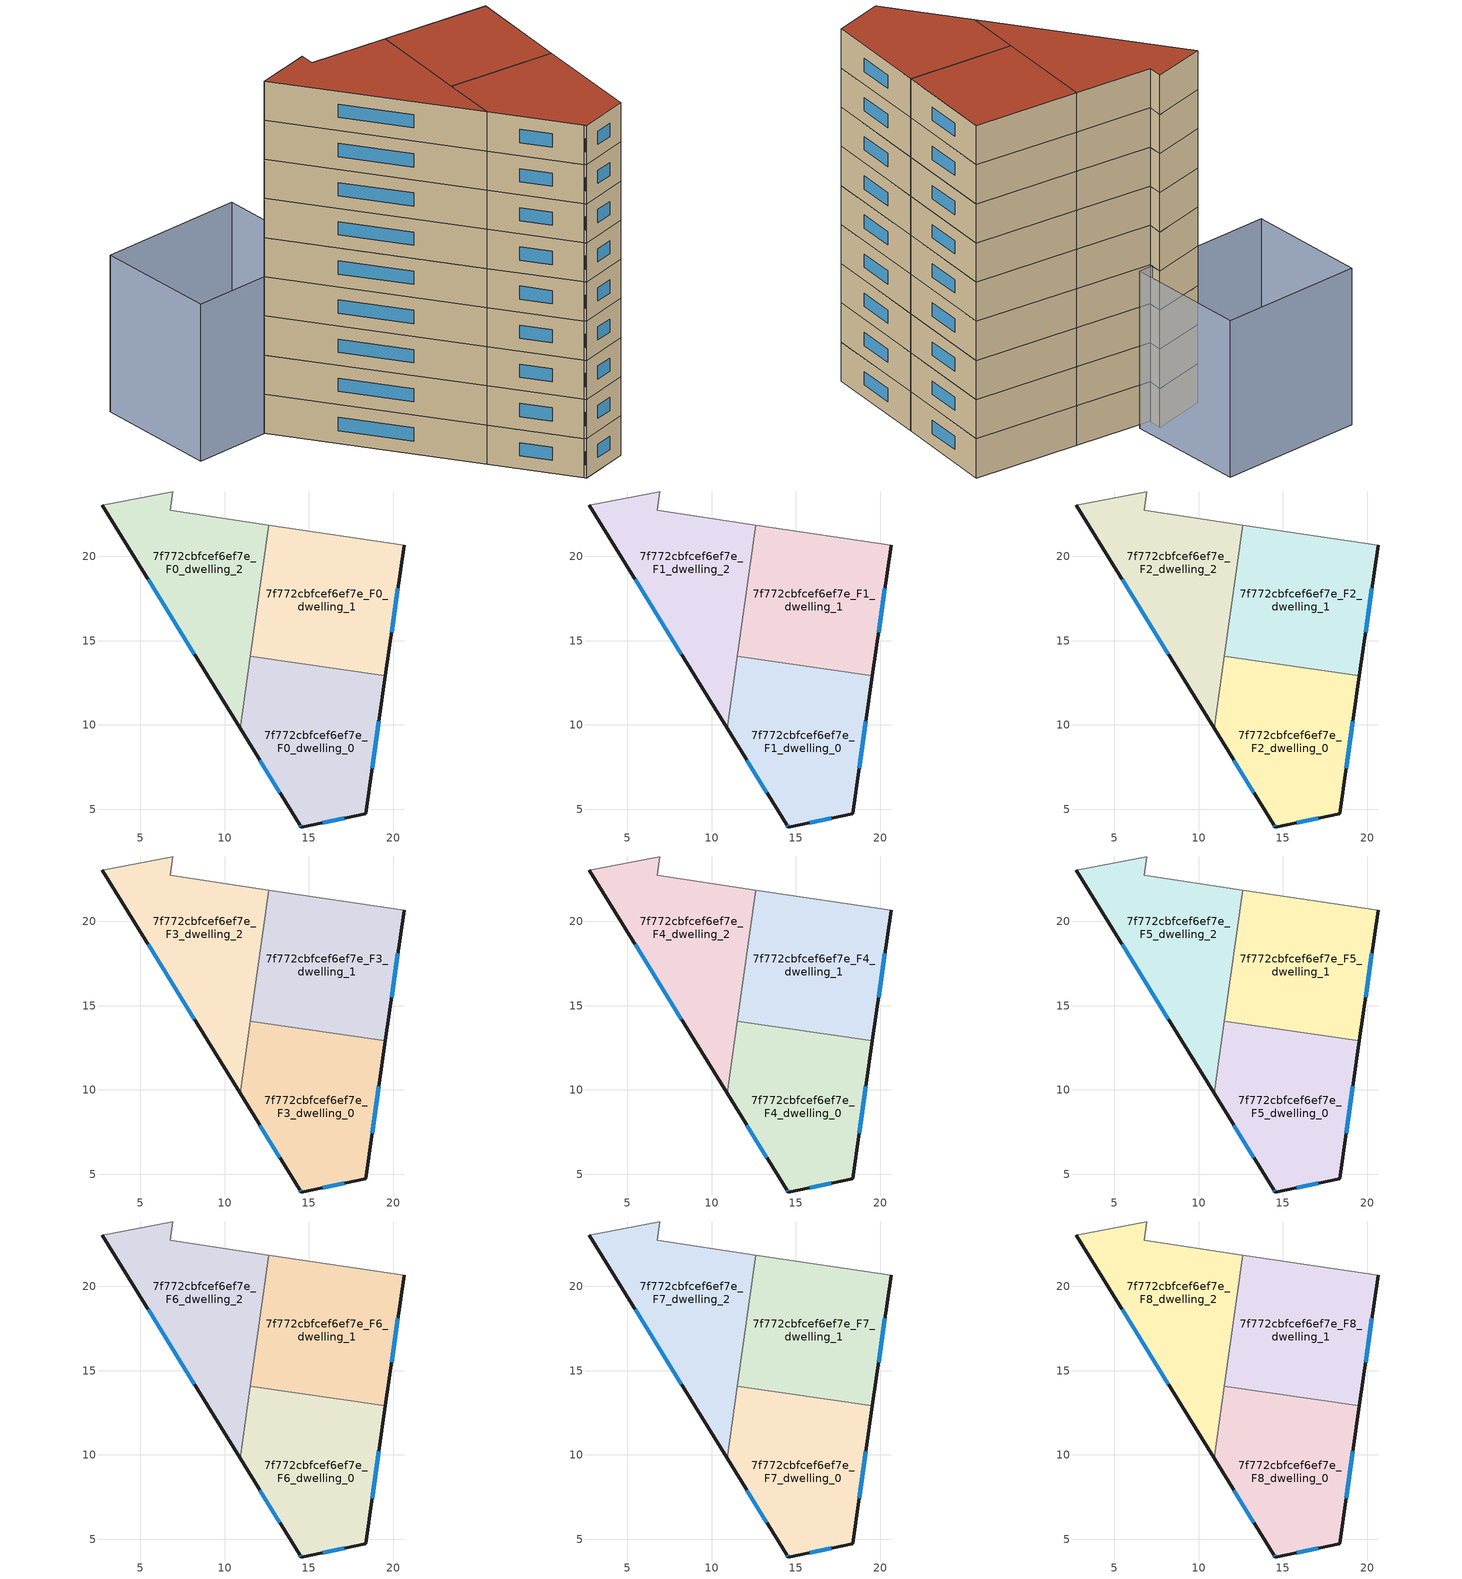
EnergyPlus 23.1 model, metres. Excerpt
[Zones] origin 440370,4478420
7f772cbfcef6ef7e_F0_dwelling_0
 floor ground (EU_floor_Construction): 19.55,12.93 18.38,4.73 14.55,3.95 14.46,4.08 10.92,9.81 11.53,14.07 z0
 wall outside (EU_wall_Construction): 10.92,9.81 14.46,4.08 14.55,3.95 18.38,4.73 19.55,12.93 z0:3
 wall to 7f772cbfcef6ef7e_F0_dwelling_1 (EU_wall_Construction): 19.55,12.93 11.53,14.07 z0:3
 wall to 7f772cbfcef6ef7e_F0_dwelling_2 (EU_wall_Construction): 11.53,14.07 10.92,9.81 z0:3
 window (EU_Window_Construction): 14.49,4.04 14.52,3.99 / 12.1,7.91 13.29,5.98 / 18.77,7.44 19.16,10.21 / 15.82,4.2 17.11,4.47 z0.99:2.01
7f772cbfcef6ef7e_F0_dwelling_1
 floor ground (EU_floor_Construction): 20.65,20.67 19.55,12.93 11.53,14.07 12.63,21.86 z0
 wall outside (EU_wall_Construction): 19.55,12.93 20.65,20.67 z0:3
 wall adiabatic (EU_wall_Construction): 20.65,20.67 12.63,21.86 z0:3
 wall to 7f772cbfcef6ef7e_F0_dwelling_2 (EU_wall_Construction): 12.63,21.86 11.53,14.07 z0:3
 window (EU_Window_Construction): 19.91,15.49 20.29,18.1 z0.99:2.01
7f772cbfcef6ef7e_F0_dwelling_2
 floor ground (EU_floor_Construction): 12.63,21.86 10.92,9.81 2.76,23.02 6.93,23.82 6.78,22.74 z0
 wall outside (EU_wall_Construction): 2.76,23.02 10.92,9.81 z0:3
 wall adiabatic (EU_wall_Construction): 12.63,21.86 6.78,22.74 6.93,23.82 2.76,23.02 z0:3
 window (EU_Window_Construction): 5.47,18.64 8.22,14.19 z0.99:2.01
7f772cbfcef6ef7e_F1_dwelling_0
 floor to 7f772cbfcef6ef7e_F0_dwelling_0 (EU_floor_Construction): 19.55,12.93 18.38,4.73 14.55,3.95 14.46,4.08 10.92,9.81 11.53,14.07 z3
 wall outside (EU_wall_Construction): 10.92,9.81 14.46,4.08 14.55,3.95 18.38,4.73 19.55,12.93 z3:6
 wall to 7f772cbfcef6ef7e_F1_dwelling_1 (EU_wall_Construction): 19.55,12.93 11.53,14.07 z3:6
 wall to 7f772cbfcef6ef7e_F1_dwelling_2 (EU_wall_Construction): 11.53,14.07 10.92,9.81 z3:6
 window (EU_Window_Construction): 14.49,4.04 14.52,3.99 / 12.1,7.91 13.29,5.98 / 18.77,7.44 19.16,10.21 / 15.82,4.2 17.11,4.47 z3.99:5.01
7f772cbfcef6ef7e_F1_dwelling_1
 floor to 7f772cbfcef6ef7e_F0_dwelling_1 (EU_floor_Construction): 20.65,20.67 19.55,12.93 11.53,14.07 12.63,21.86 z3
 wall outside (EU_wall_Construction): 19.55,12.93 20.65,20.67 z3:6
 wall adiabatic (EU_wall_Construction): 20.65,20.67 12.63,21.86 z3:6
 wall to 7f772cbfcef6ef7e_F1_dwelling_2 (EU_wall_Construction): 12.63,21.86 11.53,14.07 z3:6
 window (EU_Window_Construction): 19.91,15.49 20.29,18.1 z3.99:5.01
7f772cbfcef6ef7e_F1_dwelling_2
 floor to 7f772cbfcef6ef7e_F0_dwelling_2 (EU_floor_Construction): 12.63,21.86 10.92,9.81 2.76,23.02 6.93,23.82 6.78,22.74 z3
 wall outside (EU_wall_Construction): 2.76,23.02 10.92,9.81 z3:6
 wall adiabatic (EU_wall_Construction): 12.63,21.86 6.78,22.74 6.93,23.82 2.76,23.02 z3:6
 window (EU_Window_Construction): 5.47,18.64 8.22,14.19 z3.99:5.01
7f772cbfcef6ef7e_F2_dwelling_0
 floor to 7f772cbfcef6ef7e_F1_dwelling_0 (EU_floor_Construction): 19.55,12.93 18.38,4.73 14.55,3.95 14.46,4.08 10.92,9.81 11.53,14.07 z6
 wall outside (EU_wall_Construction): 10.92,9.81 14.46,4.08 14.55,3.95 18.38,4.73 19.55,12.93 z6:9
 wall to 7f772cbfcef6ef7e_F2_dwelling_1 (EU_wall_Construction): 19.55,12.93 11.53,14.07 z6:9
 wall to 7f772cbfcef6ef7e_F2_dwelling_2 (EU_wall_Construction): 11.53,14.07 10.92,9.81 z6:9
 window (EU_Window_Construction): 14.49,4.04 14.52,3.99 / 12.1,7.91 13.29,5.98 / 18.77,7.44 19.16,10.21 / 15.82,4.2 17.11,4.47 z6.99:8.01
7f772cbfcef6ef7e_F2_dwelling_1
 floor to 7f772cbfcef6ef7e_F1_dwelling_1 (EU_floor_Construction): 20.65,20.67 19.55,12.93 11.53,14.07 12.63,21.86 z6
 wall outside (EU_wall_Construction): 19.55,12.93 20.65,20.67 z6:9
 wall adiabatic (EU_wall_Construction): 20.65,20.67 12.63,21.86 z6:9
 wall to 7f772cbfcef6ef7e_F2_dwelling_2 (EU_wall_Construction): 12.63,21.86 11.53,14.07 z6:9
 window (EU_Window_Construction): 19.91,15.49 20.29,18.1 z6.99:8.01
7f772cbfcef6ef7e_F2_dwelling_2
 floor to 7f772cbfcef6ef7e_F1_dwelling_2 (EU_floor_Construction): 12.63,21.86 10.92,9.81 2.76,23.02 6.93,23.82 6.78,22.74 z6
 wall outside (EU_wall_Construction): 2.76,23.02 10.92,9.81 z6:9
 wall adiabatic (EU_wall_Construction): 12.63,21.86 6.78,22.74 6.93,23.82 2.76,23.02 z6:9
 window (EU_Window_Construction): 5.47,18.64 8.22,14.19 z6.99:8.01
7f772cbfcef6ef7e_F3_dwelling_0
 floor to 7f772cbfcef6ef7e_F2_dwelling_0 (EU_floor_Construction): 19.55,12.93 18.38,4.73 14.55,3.95 14.46,4.08 10.92,9.81 11.53,14.07 z9
 wall outside (EU_wall_Construction): 10.92,9.81 14.46,4.08 14.55,3.95 18.38,4.73 19.55,12.93 z9:12
 wall to 7f772cbfcef6ef7e_F3_dwelling_1 (EU_wall_Construction): 19.55,12.93 11.53,14.07 z9:12
 wall to 7f772cbfcef6ef7e_F3_dwelling_2 (EU_wall_Construction): 11.53,14.07 10.92,9.81 z9:12
 window (EU_Window_Construction): 14.49,4.04 14.52,3.99 / 12.1,7.91 13.29,5.98 / 18.77,7.44 19.16,10.21 / 15.82,4.2 17.11,4.47 z9.99:11.01
7f772cbfcef6ef7e_F3_dwelling_1
 floor to 7f772cbfcef6ef7e_F2_dwelling_1 (EU_floor_Construction): 20.65,20.67 19.55,12.93 11.53,14.07 12.63,21.86 z9
 wall outside (EU_wall_Construction): 19.55,12.93 20.65,20.67 z9:12
 wall adiabatic (EU_wall_Construction): 20.65,20.67 12.63,21.86 z9:12
 wall to 7f772cbfcef6ef7e_F3_dwelling_2 (EU_wall_Construction): 12.63,21.86 11.53,14.07 z9:12
 window (EU_Window_Construction): 19.91,15.49 20.29,18.1 z9.99:11.01
7f772cbfcef6ef7e_F3_dwelling_2
 floor to 7f772cbfcef6ef7e_F2_dwelling_2 (EU_floor_Construction): 12.63,21.86 10.92,9.81 2.76,23.02 6.93,23.82 6.78,22.74 z9
 wall outside (EU_wall_Construction): 2.76,23.02 10.92,9.81 z9:12
 wall adiabatic (EU_wall_Construction): 12.63,21.86 6.78,22.74 6.93,23.82 2.76,23.02 z9:12
 window (EU_Window_Construction): 5.47,18.64 8.22,14.19 z9.99:11.01
7f772cbfcef6ef7e_F4_dwelling_0
 floor to 7f772cbfcef6ef7e_F3_dwelling_0 (EU_floor_Construction): 19.55,12.93 18.38,4.73 14.55,3.95 14.46,4.08 10.92,9.81 11.53,14.07 z12
 wall outside (EU_wall_Construction): 10.92,9.81 14.46,4.08 14.55,3.95 18.38,4.73 19.55,12.93 z12:15
 wall to 7f772cbfcef6ef7e_F4_dwelling_1 (EU_wall_Construction): 19.55,12.93 11.53,14.07 z12:15
 wall to 7f772cbfcef6ef7e_F4_dwelling_2 (EU_wall_Construction): 11.53,14.07 10.92,9.81 z12:15
 window (EU_Window_Construction): 14.49,4.04 14.52,3.99 / 12.1,7.91 13.29,5.98 / 18.77,7.44 19.16,10.21 / 15.82,4.2 17.11,4.47 z12.99:14.01
7f772cbfcef6ef7e_F4_dwelling_1
 floor to 7f772cbfcef6ef7e_F3_dwelling_1 (EU_floor_Construction): 20.65,20.67 19.55,12.93 11.53,14.07 12.63,21.86 z12
 wall outside (EU_wall_Construction): 19.55,12.93 20.65,20.67 z12:15
 wall adiabatic (EU_wall_Construction): 20.65,20.67 12.63,21.86 z12:15
 wall to 7f772cbfcef6ef7e_F4_dwelling_2 (EU_wall_Construction): 12.63,21.86 11.53,14.07 z12:15
 window (EU_Window_Construction): 19.91,15.49 20.29,18.1 z12.99:14.01
7f772cbfcef6ef7e_F4_dwelling_2
 floor to 7f772cbfcef6ef7e_F3_dwelling_2 (EU_floor_Construction): 12.63,21.86 10.92,9.81 2.76,23.02 6.93,23.82 6.78,22.74 z12
 wall outside (EU_wall_Construction): 2.76,23.02 10.92,9.81 z12:15
 wall adiabatic (EU_wall_Construction): 12.63,21.86 6.78,22.74 6.93,23.82 2.76,23.02 z12:15
 window (EU_Window_Construction): 5.47,18.64 8.22,14.19 z12.99:14.01
7f772cbfcef6ef7e_F5_dwelling_0
 floor to 7f772cbfcef6ef7e_F4_dwelling_0 (EU_floor_Construction): 19.55,12.93 18.38,4.73 14.55,3.95 14.46,4.08 10.92,9.81 11.53,14.07 z15
 wall outside (EU_wall_Construction): 10.92,9.81 14.46,4.08 14.55,3.95 18.38,4.73 19.55,12.93 z15:18
 wall to 7f772cbfcef6ef7e_F5_dwelling_1 (EU_wall_Construction): 19.55,12.93 11.53,14.07 z15:18
 wall to 7f772cbfcef6ef7e_F5_dwelling_2 (EU_wall_Construction): 11.53,14.07 10.92,9.81 z15:18
 window (EU_Window_Construction): 14.49,4.04 14.52,3.99 / 12.1,7.91 13.29,5.98 / 18.77,7.44 19.16,10.21 / 15.82,4.2 17.11,4.47 z15.99:17.01
7f772cbfcef6ef7e_F5_dwelling_1
 floor to 7f772cbfcef6ef7e_F4_dwelling_1 (EU_floor_Construction): 20.65,20.67 19.55,12.93 11.53,14.07 12.63,21.86 z15
 wall outside (EU_wall_Construction): 19.55,12.93 20.65,20.67 z15:18
 wall adiabatic (EU_wall_Construction): 20.65,20.67 12.63,21.86 z15:18
 wall to 7f772cbfcef6ef7e_F5_dwelling_2 (EU_wall_Construction): 12.63,21.86 11.53,14.07 z15:18
 window (EU_Window_Construction): 19.91,15.49 20.29,18.1 z15.99:17.01
7f772cbfcef6ef7e_F5_dwelling_2
 floor to 7f772cbfcef6ef7e_F4_dwelling_2 (EU_floor_Construction): 12.63,21.86 10.92,9.81 2.76,23.02 6.93,23.82 6.78,22.74 z15
 wall outside (EU_wall_Construction): 2.76,23.02 10.92,9.81 z15:18
 wall adiabatic (EU_wall_Construction): 12.63,21.86 6.78,22.74 6.93,23.82 2.76,23.02 z15:18
 window (EU_Window_Construction): 5.47,18.64 8.22,14.19 z15.99:17.01
7f772cbfcef6ef7e_F6_dwelling_0
 floor to 7f772cbfcef6ef7e_F5_dwelling_0 (EU_floor_Construction): 19.55,12.93 18.38,4.73 14.55,3.95 14.46,4.08 10.92,9.81 11.53,14.07 z18
 wall outside (EU_wall_Construction): 10.92,9.81 14.46,4.08 14.55,3.95 18.38,4.73 19.55,12.93 z18:21
 wall to 7f772cbfcef6ef7e_F6_dwelling_1 (EU_wall_Construction): 19.55,12.93 11.53,14.07 z18:21
 wall to 7f772cbfcef6ef7e_F6_dwelling_2 (EU_wall_Construction): 11.53,14.07 10.92,9.81 z18:21
 window (EU_Window_Construction): 14.49,4.04 14.52,3.99 / 12.1,7.91 13.29,5.98 / 18.77,7.44 19.16,10.21 / 15.82,4.2 17.11,4.47 z18.99:20.01
7f772cbfcef6ef7e_F6_dwelling_1
 floor to 7f772cbfcef6ef7e_F5_dwelling_1 (EU_floor_Construction): 20.65,20.67 19.55,12.93 11.53,14.07 12.63,21.86 z18
 wall outside (EU_wall_Construction): 19.55,12.93 20.65,20.67 z18:21
 wall adiabatic (EU_wall_Construction): 20.65,20.67 12.63,21.86 z18:21
 wall to 7f772cbfcef6ef7e_F6_dwelling_2 (EU_wall_Construction): 12.63,21.86 11.53,14.07 z18:21
 window (EU_Window_Construction): 19.91,15.49 20.29,18.1 z18.99:20.01
7f772cbfcef6ef7e_F6_dwelling_2
 floor to 7f772cbfcef6ef7e_F5_dwelling_2 (EU_floor_Construction): 12.63,21.86 10.92,9.81 2.76,23.02 6.93,23.82 6.78,22.74 z18
 wall outside (EU_wall_Construction): 2.76,23.02 10.92,9.81 z18:21
 wall adiabatic (EU_wall_Construction): 12.63,21.86 6.78,22.74 6.93,23.82 2.76,23.02 z18:21
 window (EU_Window_Construction): 5.47,18.64 8.22,14.19 z18.99:20.01
7f772cbfcef6ef7e_F7_dwelling_0
 floor to 7f772cbfcef6ef7e_F6_dwelling_0 (EU_floor_Construction): 19.55,12.93 18.38,4.73 14.55,3.95 14.46,4.08 10.92,9.81 11.53,14.07 z21
 wall outside (EU_wall_Construction): 10.92,9.81 14.46,4.08 14.55,3.95 18.38,4.73 19.55,12.93 z21:24
 wall to 7f772cbfcef6ef7e_F7_dwelling_1 (EU_wall_Construction): 19.55,12.93 11.53,14.07 z21:24
 wall to 7f772cbfcef6ef7e_F7_dwelling_2 (EU_wall_Construction): 11.53,14.07 10.92,9.81 z21:24
 window (EU_Window_Construction): 14.49,4.04 14.52,3.99 / 12.1,7.91 13.29,5.98 / 18.77,7.44 19.16,10.21 / 15.82,4.2 17.11,4.47 z21.99:23.01
7f772cbfcef6ef7e_F7_dwelling_1
 floor to 7f772cbfcef6ef7e_F6_dwelling_1 (EU_floor_Construction): 20.65,20.67 19.55,12.93 11.53,14.07 12.63,21.86 z21
 wall outside (EU_wall_Construction): 19.55,12.93 20.65,20.67 z21:24
 wall adiabatic (EU_wall_Construction): 20.65,20.67 12.63,21.86 z21:24
 wall to 7f772cbfcef6ef7e_F7_dwelling_2 (EU_wall_Construction): 12.63,21.86 11.53,14.07 z21:24
 window (EU_Window_Construction): 19.91,15.49 20.29,18.1 z21.99:23.01
7f772cbfcef6ef7e_F7_dwelling_2
 floor to 7f772cbfcef6ef7e_F6_dwelling_2 (EU_floor_Construction): 12.63,21.86 10.92,9.81 2.76,23.02 6.93,23.82 6.78,22.74 z21
 wall outside (EU_wall_Construction): 2.76,23.02 10.92,9.81 z21:24
 wall adiabatic (EU_wall_Construction): 12.63,21.86 6.78,22.74 6.93,23.82 2.76,23.02 z21:24
 window (EU_Window_Construction): 5.47,18.64 8.22,14.19 z21.99:23.01
7f772cbfcef6ef7e_F8_dwelling_0
 floor to 7f772cbfcef6ef7e_F7_dwelling_0 (EU_floor_Construction): 19.55,12.93 18.38,4.73 14.55,3.95 14.46,4.08 10.92,9.81 11.53,14.07 z24
 wall outside (EU_wall_Construction): 10.92,9.81 14.46,4.08 14.55,3.95 18.38,4.73 19.55,12.93 z24:27
 wall to 7f772cbfcef6ef7e_F8_dwelling_1 (EU_wall_Construction): 19.55,12.93 11.53,14.07 z24:27
 wall to 7f772cbfcef6ef7e_F8_dwelling_2 (EU_wall_Construction): 11.53,14.07 10.92,9.81 z24:27
 window (EU_Window_Construction): 14.49,4.04 14.52,3.99 / 12.1,7.91 13.29,5.98 / 18.77,7.44 19.16,10.21 / 15.82,4.2 17.11,4.47 z24.99:26.01
 roof outside (EU_roof_Construction): 18.38,4.73 19.55,12.93 11.53,14.07 10.92,9.81 14.46,4.08 14.55,3.95 z27
7f772cbfcef6ef7e_F8_dwelling_1
 floor to 7f772cbfcef6ef7e_F7_dwelling_1 (EU_floor_Construction): 20.65,20.67 19.55,12.93 11.53,14.07 12.63,21.86 z24
 wall outside (EU_wall_Construction): 19.55,12.93 20.65,20.67 z24:27
 wall adiabatic (EU_wall_Construction): 20.65,20.67 12.63,21.86 z24:27
 wall to 7f772cbfcef6ef7e_F8_dwelling_2 (EU_wall_Construction): 12.63,21.86 11.53,14.07 z24:27
 window (EU_Window_Construction): 19.91,15.49 20.29,18.1 z24.99:26.01
 roof outside (EU_roof_Construction): 19.55,12.93 20.65,20.67 12.63,21.86 11.53,14.07 z27
7f772cbfcef6ef7e_F8_dwelling_2
 floor to 7f772cbfcef6ef7e_F7_dwelling_2 (EU_floor_Construction): 12.63,21.86 10.92,9.81 2.76,23.02 6.93,23.82 6.78,22.74 z24
 wall outside (EU_wall_Construction): 2.76,23.02 10.92,9.81 z24:27
 wall adiabatic (EU_wall_Construction): 12.63,21.86 6.78,22.74 6.93,23.82 2.76,23.02 z24:27
 window (EU_Window_Construction): 5.47,18.64 8.22,14.19 z24.99:26.01
 roof outside (EU_roof_Construction): 10.92,9.81 12.63,21.86 6.78,22.74 6.93,23.82 2.76,23.02 z27
shading: -2.87,32.19 8.04,32.07 / 8.04,32.07 7.94,22.96 / 7.94,22.96 -2.97,23.08 / -2.97,23.08 -2.87,32.19 z0:12
[Building]
EU S2 Campaign: North Axis=0; Terrain=City; Solar Distribution=FullExterior
[Site:Location]
Madrid: Latitude=40.5; Longitude=-3.5; Time Zone=1; Elevation=609
[SizingPeriod:WeatherFileDays]
AnnualSizingPeriod: Begin Month=1; Begin Day of Month=1; End Month=12; End Day of Month=31; Day of Week for Start Day=Monday; Use Weather File Daylight Saving Period=No; Use Weather File Rain and Snow Indicators=No
[MATERIAL]
EU_InternalMass_Material: Roughness=MediumRough; Thickness=0.1; Conductivity=1; Density=1800; Specific Heat=900; Thermal Absorptance=0.9; Solar Absorptance=0.7; Visible Absorptance=0.7
[MATERIAL:NOMASS] Roughness=MediumRough; Thermal Absorptance=0.9; Solar Absorptance=0.7; Visible Absorptance=0.7
Name | Thermal Resistance
EU_wall_NoMass | 0.609216
EU_roof_NoMass | 0.513268
EU_floor_NoMass | 0.568163
[WINDOWMATERIAL:SIMPLEGLAZINGSYSTEM]
EU_Window_SimpleGlazing: UFactor=5.50606; Solar Heat Gain Coefficient=0.85; Visible Transmittance=0.85
[CONSTRUCTION]
EU_wall_Construction: EU_wall_NoMass
EU_roof_Construction: EU_roof_NoMass
EU_floor_Construction: EU_floor_NoMass
EU_InternalMass_Construction: EU_InternalMass_Material
EU_Window_Construction: EU_Window_SimpleGlazing
[ZONE] Type=1; Multiplier=1; Ceiling Height=autocalculate; Floor Area=autocalculate; Part of Total Floor Area=Yes
Name | Volume
7f772cbfcef6ef7e_F0_dwelling_0; 7f772cbfcef6ef7e_F1_dwelling_0; 7f772cbfcef6ef7e_F2_dwelling_0; 7f772cbfcef6ef7e_F3_dwelling_0; 7f772cbfcef6ef7e_F4_dwelling_0; 7f772cbfcef6ef7e_F5_dwelling_0; 7f772cbfcef6ef7e_F6_dwelling_0; 7f772cbfcef6ef7e_F7_dwelling_0; 7f772cbfcef6ef7e_F8_dwelling_0 | 190.794
7f772cbfcef6ef7e_F0_dwelling_1; 7f772cbfcef6ef7e_F1_dwelling_1; 7f772cbfcef6ef7e_F2_dwelling_1; 7f772cbfcef6ef7e_F3_dwelling_1; 7f772cbfcef6ef7e_F4_dwelling_1; 7f772cbfcef6ef7e_F5_dwelling_1; 7f772cbfcef6ef7e_F6_dwelling_1; 7f772cbfcef6ef7e_F7_dwelling_1; 7f772cbfcef6ef7e_F8_dwelling_1 | 190.813
7f772cbfcef6ef7e_F0_dwelling_2; 7f772cbfcef6ef7e_F1_dwelling_2; 7f772cbfcef6ef7e_F2_dwelling_2; 7f772cbfcef6ef7e_F3_dwelling_2; 7f772cbfcef6ef7e_F4_dwelling_2; 7f772cbfcef6ef7e_F5_dwelling_2; 7f772cbfcef6ef7e_F6_dwelling_2; 7f772cbfcef6ef7e_F7_dwelling_2; 7f772cbfcef6ef7e_F8_dwelling_2 | 190.804
[INTERNALMASS] Construction=EU_InternalMass_Construction
Name | Zone or ZoneList | Surface Area
7f772cbfcef6ef7e_F0_dwelling_0_EU_InternalMass | 7f772cbfcef6ef7e_F0_dwelling_0 | 63.5984
7f772cbfcef6ef7e_F0_dwelling_1_EU_InternalMass | 7f772cbfcef6ef7e_F0_dwelling_1 | 63.6051
7f772cbfcef6ef7e_F0_dwelling_2_EU_InternalMass | 7f772cbfcef6ef7e_F0_dwelling_2 | 63.6012
7f772cbfcef6ef7e_F1_dwelling_0_EU_InternalMass | 7f772cbfcef6ef7e_F1_dwelling_0 | 63.5984
7f772cbfcef6ef7e_F1_dwelling_1_EU_InternalMass | 7f772cbfcef6ef7e_F1_dwelling_1 | 63.6051
7f772cbfcef6ef7e_F1_dwelling_2_EU_InternalMass | 7f772cbfcef6ef7e_F1_dwelling_2 | 63.6012
7f772cbfcef6ef7e_F2_dwelling_0_EU_InternalMass | 7f772cbfcef6ef7e_F2_dwelling_0 | 63.5984
7f772cbfcef6ef7e_F2_dwelling_1_EU_InternalMass | 7f772cbfcef6ef7e_F2_dwelling_1 | 63.6051
7f772cbfcef6ef7e_F2_dwelling_2_EU_InternalMass | 7f772cbfcef6ef7e_F2_dwelling_2 | 63.6012
7f772cbfcef6ef7e_F3_dwelling_0_EU_InternalMass | 7f772cbfcef6ef7e_F3_dwelling_0 | 63.5984
7f772cbfcef6ef7e_F3_dwelling_1_EU_InternalMass | 7f772cbfcef6ef7e_F3_dwelling_1 | 63.6051
7f772cbfcef6ef7e_F3_dwelling_2_EU_InternalMass | 7f772cbfcef6ef7e_F3_dwelling_2 | 63.6012
7f772cbfcef6ef7e_F4_dwelling_0_EU_InternalMass | 7f772cbfcef6ef7e_F4_dwelling_0 | 63.5984
7f772cbfcef6ef7e_F4_dwelling_1_EU_InternalMass | 7f772cbfcef6ef7e_F4_dwelling_1 | 63.6051
7f772cbfcef6ef7e_F4_dwelling_2_EU_InternalMass | 7f772cbfcef6ef7e_F4_dwelling_2 | 63.6012
7f772cbfcef6ef7e_F5_dwelling_0_EU_InternalMass | 7f772cbfcef6ef7e_F5_dwelling_0 | 63.5984
7f772cbfcef6ef7e_F5_dwelling_1_EU_InternalMass | 7f772cbfcef6ef7e_F5_dwelling_1 | 63.6051
7f772cbfcef6ef7e_F5_dwelling_2_EU_InternalMass | 7f772cbfcef6ef7e_F5_dwelling_2 | 63.6012
7f772cbfcef6ef7e_F6_dwelling_0_EU_InternalMass | 7f772cbfcef6ef7e_F6_dwelling_0 | 63.5984
7f772cbfcef6ef7e_F6_dwelling_1_EU_InternalMass | 7f772cbfcef6ef7e_F6_dwelling_1 | 63.6051
7f772cbfcef6ef7e_F6_dwelling_2_EU_InternalMass | 7f772cbfcef6ef7e_F6_dwelling_2 | 63.6012
7f772cbfcef6ef7e_F7_dwelling_0_EU_InternalMass | 7f772cbfcef6ef7e_F7_dwelling_0 | 63.5984
7f772cbfcef6ef7e_F7_dwelling_1_EU_InternalMass | 7f772cbfcef6ef7e_F7_dwelling_1 | 63.6051
7f772cbfcef6ef7e_F7_dwelling_2_EU_InternalMass | 7f772cbfcef6ef7e_F7_dwelling_2 | 63.6012
7f772cbfcef6ef7e_F8_dwelling_0_EU_InternalMass | 7f772cbfcef6ef7e_F8_dwelling_0 | 63.5984
7f772cbfcef6ef7e_F8_dwelling_1_EU_InternalMass | 7f772cbfcef6ef7e_F8_dwelling_1 | 63.6051
7f772cbfcef6ef7e_F8_dwelling_2_EU_InternalMass | 7f772cbfcef6ef7e_F8_dwelling_2 | 63.6012
[OTHEREQUIPMENT] Fuel Type=Electricity; Design Level Calculation Method=Watts/Area; Power per Zone Floor Area=1; Fraction Latent=0; Fraction Radiant=0; Fraction Lost=0; Carbon Dioxide Generation Rate=0; EndUse Subcategory=EU_Step8_InternalGains
Name | Zone or ZoneList or Space or SpaceList | Schedule
EU_Step8_InternalGain_7f772cbfcef6ef7e_F0_dwelling_0_f000 | 7f772cbfcef6ef7e_F0_dwelling_0 | EU_Step8_GainSchedule_7f772cbfcef6ef7e_F0_dwelling_0_f000
EU_Step8_InternalGain_7f772cbfcef6ef7e_F0_dwelling_1_f000 | 7f772cbfcef6ef7e_F0_dwelling_1 | EU_Step8_GainSchedule_7f772cbfcef6ef7e_F0_dwelling_1_f000
EU_Step8_InternalGain_7f772cbfcef6ef7e_F0_dwelling_2_f000 | 7f772cbfcef6ef7e_F0_dwelling_2 | EU_Step8_GainSchedule_7f772cbfcef6ef7e_F0_dwelling_2_f000
EU_Step8_InternalGain_7f772cbfcef6ef7e_F1_dwelling_0_f000 | 7f772cbfcef6ef7e_F1_dwelling_0 | EU_Step8_GainSchedule_7f772cbfcef6ef7e_F1_dwelling_0_f000
EU_Step8_InternalGain_7f772cbfcef6ef7e_F1_dwelling_1_f000 | 7f772cbfcef6ef7e_F1_dwelling_1 | EU_Step8_GainSchedule_7f772cbfcef6ef7e_F1_dwelling_1_f000
EU_Step8_InternalGain_7f772cbfcef6ef7e_F1_dwelling_2_f000 | 7f772cbfcef6ef7e_F1_dwelling_2 | EU_Step8_GainSchedule_7f772cbfcef6ef7e_F1_dwelling_2_f000
EU_Step8_InternalGain_7f772cbfcef6ef7e_F2_dwelling_0_f000 | 7f772cbfcef6ef7e_F2_dwelling_0 | EU_Step8_GainSchedule_7f772cbfcef6ef7e_F2_dwelling_0_f000
EU_Step8_InternalGain_7f772cbfcef6ef7e_F2_dwelling_1_f000 | 7f772cbfcef6ef7e_F2_dwelling_1 | EU_Step8_GainSchedule_7f772cbfcef6ef7e_F2_dwelling_1_f000
EU_Step8_InternalGain_7f772cbfcef6ef7e_F2_dwelling_2_f000 | 7f772cbfcef6ef7e_F2_dwelling_2 | EU_Step8_GainSchedule_7f772cbfcef6ef7e_F2_dwelling_2_f000
EU_Step8_InternalGain_7f772cbfcef6ef7e_F3_dwelling_0_f000 | 7f772cbfcef6ef7e_F3_dwelling_0 | EU_Step8_GainSchedule_7f772cbfcef6ef7e_F3_dwelling_0_f000
EU_Step8_InternalGain_7f772cbfcef6ef7e_F3_dwelling_1_f000 | 7f772cbfcef6ef7e_F3_dwelling_1 | EU_Step8_GainSchedule_7f772cbfcef6ef7e_F3_dwelling_1_f000
EU_Step8_InternalGain_7f772cbfcef6ef7e_F3_dwelling_2_f000 | 7f772cbfcef6ef7e_F3_dwelling_2 | EU_Step8_GainSchedule_7f772cbfcef6ef7e_F3_dwelling_2_f000
EU_Step8_InternalGain_7f772cbfcef6ef7e_F4_dwelling_0_f000 | 7f772cbfcef6ef7e_F4_dwelling_0 | EU_Step8_GainSchedule_7f772cbfcef6ef7e_F4_dwelling_0_f000
EU_Step8_InternalGain_7f772cbfcef6ef7e_F4_dwelling_1_f000 | 7f772cbfcef6ef7e_F4_dwelling_1 | EU_Step8_GainSchedule_7f772cbfcef6ef7e_F4_dwelling_1_f000
EU_Step8_InternalGain_7f772cbfcef6ef7e_F4_dwelling_2_f000 | 7f772cbfcef6ef7e_F4_dwelling_2 | EU_Step8_GainSchedule_7f772cbfcef6ef7e_F4_dwelling_2_f000
EU_Step8_InternalGain_7f772cbfcef6ef7e_F5_dwelling_0_f000 | 7f772cbfcef6ef7e_F5_dwelling_0 | EU_Step8_GainSchedule_7f772cbfcef6ef7e_F5_dwelling_0_f000
EU_Step8_InternalGain_7f772cbfcef6ef7e_F5_dwelling_1_f000 | 7f772cbfcef6ef7e_F5_dwelling_1 | EU_Step8_GainSchedule_7f772cbfcef6ef7e_F5_dwelling_1_f000
EU_Step8_InternalGain_7f772cbfcef6ef7e_F5_dwelling_2_f000 | 7f772cbfcef6ef7e_F5_dwelling_2 | EU_Step8_GainSchedule_7f772cbfcef6ef7e_F5_dwelling_2_f000
EU_Step8_InternalGain_7f772cbfcef6ef7e_F6_dwelling_0_f000 | 7f772cbfcef6ef7e_F6_dwelling_0 | EU_Step8_GainSchedule_7f772cbfcef6ef7e_F6_dwelling_0_f000
EU_Step8_InternalGain_7f772cbfcef6ef7e_F6_dwelling_1_f000 | 7f772cbfcef6ef7e_F6_dwelling_1 | EU_Step8_GainSchedule_7f772cbfcef6ef7e_F6_dwelling_1_f000
EU_Step8_InternalGain_7f772cbfcef6ef7e_F6_dwelling_2_f000 | 7f772cbfcef6ef7e_F6_dwelling_2 | EU_Step8_GainSchedule_7f772cbfcef6ef7e_F6_dwelling_2_f000
EU_Step8_InternalGain_7f772cbfcef6ef7e_F7_dwelling_0_f000 | 7f772cbfcef6ef7e_F7_dwelling_0 | EU_Step8_GainSchedule_7f772cbfcef6ef7e_F7_dwelling_0_f000
EU_Step8_InternalGain_7f772cbfcef6ef7e_F7_dwelling_1_f000 | 7f772cbfcef6ef7e_F7_dwelling_1 | EU_Step8_GainSchedule_7f772cbfcef6ef7e_F7_dwelling_1_f000
EU_Step8_InternalGain_7f772cbfcef6ef7e_F7_dwelling_2_f000 | 7f772cbfcef6ef7e_F7_dwelling_2 | EU_Step8_GainSchedule_7f772cbfcef6ef7e_F7_dwelling_2_f000
EU_Step8_InternalGain_7f772cbfcef6ef7e_F8_dwelling_0_f000 | 7f772cbfcef6ef7e_F8_dwelling_0 | EU_Step8_GainSchedule_7f772cbfcef6ef7e_F8_dwelling_0_f000
EU_Step8_InternalGain_7f772cbfcef6ef7e_F8_dwelling_1_f000 | 7f772cbfcef6ef7e_F8_dwelling_1 | EU_Step8_GainSchedule_7f772cbfcef6ef7e_F8_dwelling_1_f000
EU_Step8_InternalGain_7f772cbfcef6ef7e_F8_dwelling_2_f000 | 7f772cbfcef6ef7e_F8_dwelling_2 | EU_Step8_GainSchedule_7f772cbfcef6ef7e_F8_dwelling_2_f000
[ZONEVENTILATION:DESIGNFLOWRATE] Schedule=EU_AlwaysOn; Design Flow Rate Calculation Method=AirChanges/Hour; Air Changes per Hour=0.752966; Ventilation Type=Natural; Fan Pressure Rise=0; Fan Total Efficiency=1; Constant Term Coefficient=1; Temperature Term Coefficient=0; Velocity Term Coefficient=0; Velocity Squared Term Coefficient=0; Minimum Indoor Temperature=-100; Maximum Indoor Temperature=100; Delta Temperature=-100; Minimum Outdoor Temperature=-100; Maximum Outdoor Temperature=100; Maximum Wind Speed=40
Name | Zone or ZoneList or Space or SpaceList
EU_ConstantAir_7f772cbfcef6ef7e_F0_dwelling_0 | 7f772cbfcef6ef7e_F0_dwelling_0
EU_ConstantAir_7f772cbfcef6ef7e_F0_dwelling_1 | 7f772cbfcef6ef7e_F0_dwelling_1
EU_ConstantAir_7f772cbfcef6ef7e_F0_dwelling_2 | 7f772cbfcef6ef7e_F0_dwelling_2
EU_ConstantAir_7f772cbfcef6ef7e_F1_dwelling_0 | 7f772cbfcef6ef7e_F1_dwelling_0
EU_ConstantAir_7f772cbfcef6ef7e_F1_dwelling_1 | 7f772cbfcef6ef7e_F1_dwelling_1
EU_ConstantAir_7f772cbfcef6ef7e_F1_dwelling_2 | 7f772cbfcef6ef7e_F1_dwelling_2
EU_ConstantAir_7f772cbfcef6ef7e_F2_dwelling_0 | 7f772cbfcef6ef7e_F2_dwelling_0
EU_ConstantAir_7f772cbfcef6ef7e_F2_dwelling_1 | 7f772cbfcef6ef7e_F2_dwelling_1
EU_ConstantAir_7f772cbfcef6ef7e_F2_dwelling_2 | 7f772cbfcef6ef7e_F2_dwelling_2
EU_ConstantAir_7f772cbfcef6ef7e_F3_dwelling_0 | 7f772cbfcef6ef7e_F3_dwelling_0
EU_ConstantAir_7f772cbfcef6ef7e_F3_dwelling_1 | 7f772cbfcef6ef7e_F3_dwelling_1
EU_ConstantAir_7f772cbfcef6ef7e_F3_dwelling_2 | 7f772cbfcef6ef7e_F3_dwelling_2
EU_ConstantAir_7f772cbfcef6ef7e_F4_dwelling_0 | 7f772cbfcef6ef7e_F4_dwelling_0
EU_ConstantAir_7f772cbfcef6ef7e_F4_dwelling_1 | 7f772cbfcef6ef7e_F4_dwelling_1
EU_ConstantAir_7f772cbfcef6ef7e_F4_dwelling_2 | 7f772cbfcef6ef7e_F4_dwelling_2
EU_ConstantAir_7f772cbfcef6ef7e_F5_dwelling_0 | 7f772cbfcef6ef7e_F5_dwelling_0
EU_ConstantAir_7f772cbfcef6ef7e_F5_dwelling_1 | 7f772cbfcef6ef7e_F5_dwelling_1
EU_ConstantAir_7f772cbfcef6ef7e_F5_dwelling_2 | 7f772cbfcef6ef7e_F5_dwelling_2
EU_ConstantAir_7f772cbfcef6ef7e_F6_dwelling_0 | 7f772cbfcef6ef7e_F6_dwelling_0
EU_ConstantAir_7f772cbfcef6ef7e_F6_dwelling_1 | 7f772cbfcef6ef7e_F6_dwelling_1
EU_ConstantAir_7f772cbfcef6ef7e_F6_dwelling_2 | 7f772cbfcef6ef7e_F6_dwelling_2
EU_ConstantAir_7f772cbfcef6ef7e_F7_dwelling_0 | 7f772cbfcef6ef7e_F7_dwelling_0
EU_ConstantAir_7f772cbfcef6ef7e_F7_dwelling_1 | 7f772cbfcef6ef7e_F7_dwelling_1
EU_ConstantAir_7f772cbfcef6ef7e_F7_dwelling_2 | 7f772cbfcef6ef7e_F7_dwelling_2
EU_ConstantAir_7f772cbfcef6ef7e_F8_dwelling_0 | 7f772cbfcef6ef7e_F8_dwelling_0
EU_ConstantAir_7f772cbfcef6ef7e_F8_dwelling_1 | 7f772cbfcef6ef7e_F8_dwelling_1
EU_ConstantAir_7f772cbfcef6ef7e_F8_dwelling_2 | 7f772cbfcef6ef7e_F8_dwelling_2
[HVACTEMPLATE:THERMOSTAT] Constant Heating Setpoint=20; Constant Cooling Setpoint=50
EU_HeatOnly_7f772cbfcef6ef7e_F0_dwelling_0; EU_HeatOnly_7f772cbfcef6ef7e_F0_dwelling_1; EU_HeatOnly_7f772cbfcef6ef7e_F0_dwelling_2; EU_HeatOnly_7f772cbfcef6ef7e_F1_dwelling_0; EU_HeatOnly_7f772cbfcef6ef7e_F1_dwelling_1; EU_HeatOnly_7f772cbfcef6ef7e_F1_dwelling_2; EU_HeatOnly_7f772cbfcef6ef7e_F2_dwelling_0; EU_HeatOnly_7f772cbfcef6ef7e_F2_dwelling_1; EU_HeatOnly_7f772cbfcef6ef7e_F2_dwelling_2; EU_HeatOnly_7f772cbfcef6ef7e_F3_dwelling_0; EU_HeatOnly_7f772cbfcef6ef7e_F3_dwelling_1; EU_HeatOnly_7f772cbfcef6ef7e_F3_dwelling_2; EU_HeatOnly_7f772cbfcef6ef7e_F4_dwelling_0; EU_HeatOnly_7f772cbfcef6ef7e_F4_dwelling_1; EU_HeatOnly_7f772cbfcef6ef7e_F4_dwelling_2; EU_HeatOnly_7f772cbfcef6ef7e_F5_dwelling_0; EU_HeatOnly_7f772cbfcef6ef7e_F5_dwelling_1; EU_HeatOnly_7f772cbfcef6ef7e_F5_dwelling_2; EU_HeatOnly_7f772cbfcef6ef7e_F6_dwelling_0; EU_HeatOnly_7f772cbfcef6ef7e_F6_dwelling_1; EU_HeatOnly_7f772cbfcef6ef7e_F6_dwelling_2; EU_HeatOnly_7f772cbfcef6ef7e_F7_dwelling_0; EU_HeatOnly_7f772cbfcef6ef7e_F7_dwelling_1; EU_HeatOnly_7f772cbfcef6ef7e_F7_dwelling_2; EU_HeatOnly_7f772cbfcef6ef7e_F8_dwelling_0; EU_HeatOnly_7f772cbfcef6ef7e_F8_dwelling_1; EU_HeatOnly_7f772cbfcef6ef7e_F8_dwelling_2
[HVACTEMPLATE:ZONE:IDEALLOADSAIRSYSTEM] System Availability Schedule=EU_AlwaysOn; Maximum Heating Supply Air Temperature=50; Minimum Cooling Supply Air Temperature=13; Maximum Heating Supply Air Humidity Ratio=0.0156; Minimum Cooling Supply Air Humidity Ratio=0.0077; Heating Limit=NoLimit; Cooling Limit=NoLimit; Heating Availability Schedule=EU_AlwaysOn; Cooling Availability Schedule=EU_CoolingOff; Dehumidification Control Type=ConstantSensibleHeatRatio; Cooling Sensible Heat Ratio=0.7; Dehumidification Setpoint=60; Humidification Control Type=None; Humidification Setpoint=30; Outdoor Air Method=None; Outdoor Air Flow Rate per Person=0.00944; Outdoor Air Flow Rate per Zone Floor Area=0; Outdoor Air Flow Rate per Zone=0; Demand Controlled Ventilation Type=None; Outdoor Air Economizer Type=NoEconomizer; Heat Recovery Type=None; Sensible Heat Recovery Effectiveness=0.7; Latent Heat Recovery Effectiveness=0.65
Name | Template Thermostat
7f772cbfcef6ef7e_F0_dwelling_0 | EU_HeatOnly_7f772cbfcef6ef7e_F0_dwelling_0
7f772cbfcef6ef7e_F0_dwelling_1 | EU_HeatOnly_7f772cbfcef6ef7e_F0_dwelling_1
7f772cbfcef6ef7e_F0_dwelling_2 | EU_HeatOnly_7f772cbfcef6ef7e_F0_dwelling_2
7f772cbfcef6ef7e_F1_dwelling_0 | EU_HeatOnly_7f772cbfcef6ef7e_F1_dwelling_0
7f772cbfcef6ef7e_F1_dwelling_1 | EU_HeatOnly_7f772cbfcef6ef7e_F1_dwelling_1
7f772cbfcef6ef7e_F1_dwelling_2 | EU_HeatOnly_7f772cbfcef6ef7e_F1_dwelling_2
7f772cbfcef6ef7e_F2_dwelling_0 | EU_HeatOnly_7f772cbfcef6ef7e_F2_dwelling_0
7f772cbfcef6ef7e_F2_dwelling_1 | EU_HeatOnly_7f772cbfcef6ef7e_F2_dwelling_1
7f772cbfcef6ef7e_F2_dwelling_2 | EU_HeatOnly_7f772cbfcef6ef7e_F2_dwelling_2
7f772cbfcef6ef7e_F3_dwelling_0 | EU_HeatOnly_7f772cbfcef6ef7e_F3_dwelling_0
7f772cbfcef6ef7e_F3_dwelling_1 | EU_HeatOnly_7f772cbfcef6ef7e_F3_dwelling_1
7f772cbfcef6ef7e_F3_dwelling_2 | EU_HeatOnly_7f772cbfcef6ef7e_F3_dwelling_2
7f772cbfcef6ef7e_F4_dwelling_0 | EU_HeatOnly_7f772cbfcef6ef7e_F4_dwelling_0
7f772cbfcef6ef7e_F4_dwelling_1 | EU_HeatOnly_7f772cbfcef6ef7e_F4_dwelling_1
7f772cbfcef6ef7e_F4_dwelling_2 | EU_HeatOnly_7f772cbfcef6ef7e_F4_dwelling_2
7f772cbfcef6ef7e_F5_dwelling_0 | EU_HeatOnly_7f772cbfcef6ef7e_F5_dwelling_0
7f772cbfcef6ef7e_F5_dwelling_1 | EU_HeatOnly_7f772cbfcef6ef7e_F5_dwelling_1
7f772cbfcef6ef7e_F5_dwelling_2 | EU_HeatOnly_7f772cbfcef6ef7e_F5_dwelling_2
7f772cbfcef6ef7e_F6_dwelling_0 | EU_HeatOnly_7f772cbfcef6ef7e_F6_dwelling_0
7f772cbfcef6ef7e_F6_dwelling_1 | EU_HeatOnly_7f772cbfcef6ef7e_F6_dwelling_1
7f772cbfcef6ef7e_F6_dwelling_2 | EU_HeatOnly_7f772cbfcef6ef7e_F6_dwelling_2
7f772cbfcef6ef7e_F7_dwelling_0 | EU_HeatOnly_7f772cbfcef6ef7e_F7_dwelling_0
7f772cbfcef6ef7e_F7_dwelling_1 | EU_HeatOnly_7f772cbfcef6ef7e_F7_dwelling_1
7f772cbfcef6ef7e_F7_dwelling_2 | EU_HeatOnly_7f772cbfcef6ef7e_F7_dwelling_2
7f772cbfcef6ef7e_F8_dwelling_0 | EU_HeatOnly_7f772cbfcef6ef7e_F8_dwelling_0
7f772cbfcef6ef7e_F8_dwelling_1 | EU_HeatOnly_7f772cbfcef6ef7e_F8_dwelling_1
7f772cbfcef6ef7e_F8_dwelling_2 | EU_HeatOnly_7f772cbfcef6ef7e_F8_dwelling_2
[SIZING:ZONE] Zone Cooling Design Supply Air Temperature Input Method=SupplyAirTemperature; Zone Cooling Design Supply Air Temperature=13; Zone Heating Design Supply Air Temperature Input Method=SupplyAirTemperature; Zone Heating Design Supply Air Temperature=50; Zone Cooling Design Supply Air Humidity Ratio=0.008; Zone Heating Design Supply Air Humidity Ratio=0.008; Cooling Design Air Flow Method=DesignDay; Cooling Design Air Flow Rate=0; Cooling Minimum Air Flow per Zone Floor Area=0.000762; Cooling Minimum Air Flow=0; Cooling Minimum Air Flow Fraction=0.2; Heating Design Air Flow Method=DesignDay; Heating Design Air Flow Rate=0; Heating Maximum Air Flow per Zone Floor Area=0.002032; Heating Maximum Air Flow=0.141576; Heating Maximum Air Flow Fraction=0.3; Account for Dedicated Outdoor Air System=No; Dedicated Outdoor Air System Control Strategy=NeutralSupplyAir; Dedicated Outdoor Air Low Setpoint Temperature for Design=autosize; Dedicated Outdoor Air High Setpoint Temperature for Design=autosize; Zone Load Sizing Method=Sensible Load Only No Latent Load; Zone Latent Cooling Design Supply Air Humidity Ratio Input Method=HumidityRatioDifference; Zone Cooling Design Supply Air Humidity Ratio Difference=0.005; Zone Latent Heating Design Supply Air Humidity Ratio Input Method=HumidityRatioDifference; Zone Humidification Design Supply Air Humidity Ratio Difference=0.005
7f772cbfcef6ef7e_F0_dwelling_0; 7f772cbfcef6ef7e_F0_dwelling_1; 7f772cbfcef6ef7e_F0_dwelling_2; 7f772cbfcef6ef7e_F1_dwelling_0; 7f772cbfcef6ef7e_F1_dwelling_1; 7f772cbfcef6ef7e_F1_dwelling_2; 7f772cbfcef6ef7e_F2_dwelling_0; 7f772cbfcef6ef7e_F2_dwelling_1; 7f772cbfcef6ef7e_F2_dwelling_2; 7f772cbfcef6ef7e_F3_dwelling_0; 7f772cbfcef6ef7e_F3_dwelling_1; 7f772cbfcef6ef7e_F3_dwelling_2; 7f772cbfcef6ef7e_F4_dwelling_0; 7f772cbfcef6ef7e_F4_dwelling_1; 7f772cbfcef6ef7e_F4_dwelling_2; 7f772cbfcef6ef7e_F5_dwelling_0; 7f772cbfcef6ef7e_F5_dwelling_1; 7f772cbfcef6ef7e_F5_dwelling_2; 7f772cbfcef6ef7e_F6_dwelling_0; 7f772cbfcef6ef7e_F6_dwelling_1; 7f772cbfcef6ef7e_F6_dwelling_2; 7f772cbfcef6ef7e_F7_dwelling_0; 7f772cbfcef6ef7e_F7_dwelling_1; 7f772cbfcef6ef7e_F7_dwelling_2; 7f772cbfcef6ef7e_F8_dwelling_0; 7f772cbfcef6ef7e_F8_dwelling_1; 7f772cbfcef6ef7e_F8_dwelling_2
[SCHEDULE:CONSTANT]
Name | Hourly Value
EU_AlwaysOn | 1
EU_CoolingOff | 0
[SCHEDULE:FILE] Column Number=1; Rows to Skip at Top=0; Number of Hours of Data=8760; Column Separator=Comma; Interpolate to Timestep=No; Minutes per Item=60; Adjust Schedule for Daylight Savings=Yes
Name | File
EU_Step8_GainSchedule_7f772cbfcef6ef7e_F0_dwelling_0_f000 | ../../schedules/7f772cbfcef6ef7e/7f772cbfcef6ef7e_F0_dwelling_0_f000_gain.csv
EU_Step8_GainSchedule_7f772cbfcef6ef7e_F0_dwelling_1_f000 | ../../schedules/7f772cbfcef6ef7e/7f772cbfcef6ef7e_F0_dwelling_1_f000_gain.csv
EU_Step8_GainSchedule_7f772cbfcef6ef7e_F0_dwelling_2_f000 | ../../schedules/7f772cbfcef6ef7e/7f772cbfcef6ef7e_F0_dwelling_2_f000_gain.csv
EU_Step8_GainSchedule_7f772cbfcef6ef7e_F1_dwelling_0_f000 | ../../schedules/7f772cbfcef6ef7e/7f772cbfcef6ef7e_F1_dwelling_0_f000_gain.csv
EU_Step8_GainSchedule_7f772cbfcef6ef7e_F1_dwelling_1_f000 | ../../schedules/7f772cbfcef6ef7e/7f772cbfcef6ef7e_F1_dwelling_1_f000_gain.csv
EU_Step8_GainSchedule_7f772cbfcef6ef7e_F1_dwelling_2_f000 | ../../schedules/7f772cbfcef6ef7e/7f772cbfcef6ef7e_F1_dwelling_2_f000_gain.csv
EU_Step8_GainSchedule_7f772cbfcef6ef7e_F2_dwelling_0_f000 | ../../schedules/7f772cbfcef6ef7e/7f772cbfcef6ef7e_F2_dwelling_0_f000_gain.csv
EU_Step8_GainSchedule_7f772cbfcef6ef7e_F2_dwelling_1_f000 | ../../schedules/7f772cbfcef6ef7e/7f772cbfcef6ef7e_F2_dwelling_1_f000_gain.csv
EU_Step8_GainSchedule_7f772cbfcef6ef7e_F2_dwelling_2_f000 | ../../schedules/7f772cbfcef6ef7e/7f772cbfcef6ef7e_F2_dwelling_2_f000_gain.csv
EU_Step8_GainSchedule_7f772cbfcef6ef7e_F3_dwelling_0_f000 | ../../schedules/7f772cbfcef6ef7e/7f772cbfcef6ef7e_F3_dwelling_0_f000_gain.csv
EU_Step8_GainSchedule_7f772cbfcef6ef7e_F3_dwelling_1_f000 | ../../schedules/7f772cbfcef6ef7e/7f772cbfcef6ef7e_F3_dwelling_1_f000_gain.csv
EU_Step8_GainSchedule_7f772cbfcef6ef7e_F3_dwelling_2_f000 | ../../schedules/7f772cbfcef6ef7e/7f772cbfcef6ef7e_F3_dwelling_2_f000_gain.csv
EU_Step8_GainSchedule_7f772cbfcef6ef7e_F4_dwelling_0_f000 | ../../schedules/7f772cbfcef6ef7e/7f772cbfcef6ef7e_F4_dwelling_0_f000_gain.csv
EU_Step8_GainSchedule_7f772cbfcef6ef7e_F4_dwelling_1_f000 | ../../schedules/7f772cbfcef6ef7e/7f772cbfcef6ef7e_F4_dwelling_1_f000_gain.csv
EU_Step8_GainSchedule_7f772cbfcef6ef7e_F4_dwelling_2_f000 | ../../schedules/7f772cbfcef6ef7e/7f772cbfcef6ef7e_F4_dwelling_2_f000_gain.csv
EU_Step8_GainSchedule_7f772cbfcef6ef7e_F5_dwelling_0_f000 | ../../schedules/7f772cbfcef6ef7e/7f772cbfcef6ef7e_F5_dwelling_0_f000_gain.csv
EU_Step8_GainSchedule_7f772cbfcef6ef7e_F5_dwelling_1_f000 | ../../schedules/7f772cbfcef6ef7e/7f772cbfcef6ef7e_F5_dwelling_1_f000_gain.csv
EU_Step8_GainSchedule_7f772cbfcef6ef7e_F5_dwelling_2_f000 | ../../schedules/7f772cbfcef6ef7e/7f772cbfcef6ef7e_F5_dwelling_2_f000_gain.csv
EU_Step8_GainSchedule_7f772cbfcef6ef7e_F6_dwelling_0_f000 | ../../schedules/7f772cbfcef6ef7e/7f772cbfcef6ef7e_F6_dwelling_0_f000_gain.csv
EU_Step8_GainSchedule_7f772cbfcef6ef7e_F6_dwelling_1_f000 | ../../schedules/7f772cbfcef6ef7e/7f772cbfcef6ef7e_F6_dwelling_1_f000_gain.csv
EU_Step8_GainSchedule_7f772cbfcef6ef7e_F6_dwelling_2_f000 | ../../schedules/7f772cbfcef6ef7e/7f772cbfcef6ef7e_F6_dwelling_2_f000_gain.csv
EU_Step8_GainSchedule_7f772cbfcef6ef7e_F7_dwelling_0_f000 | ../../schedules/7f772cbfcef6ef7e/7f772cbfcef6ef7e_F7_dwelling_0_f000_gain.csv
EU_Step8_GainSchedule_7f772cbfcef6ef7e_F7_dwelling_1_f000 | ../../schedules/7f772cbfcef6ef7e/7f772cbfcef6ef7e_F7_dwelling_1_f000_gain.csv
EU_Step8_GainSchedule_7f772cbfcef6ef7e_F7_dwelling_2_f000 | ../../schedules/7f772cbfcef6ef7e/7f772cbfcef6ef7e_F7_dwelling_2_f000_gain.csv
EU_Step8_GainSchedule_7f772cbfcef6ef7e_F8_dwelling_0_f000 | ../../schedules/7f772cbfcef6ef7e/7f772cbfcef6ef7e_F8_dwelling_0_f000_gain.csv
EU_Step8_GainSchedule_7f772cbfcef6ef7e_F8_dwelling_1_f000 | ../../schedules/7f772cbfcef6ef7e/7f772cbfcef6ef7e_F8_dwelling_1_f000_gain.csv
EU_Step8_GainSchedule_7f772cbfcef6ef7e_F8_dwelling_2_f000 | ../../schedules/7f772cbfcef6ef7e/7f772cbfcef6ef7e_F8_dwelling_2_f000_gain.csv
